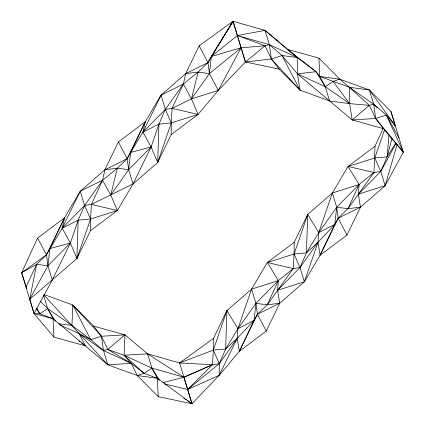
<?xml version="1.0" encoding="UTF-8"?>
<svg xmlns="http://www.w3.org/2000/svg" width="425" height="425" viewBox="0 0 425 425"><rect width="100%" height="100%" fill="white"/><g stroke="black" fill="none" stroke-linecap="round" stroke-linejoin="round"><path stroke-width="0.64" d="M44.157 295.237L79.135 333.609L85.197 345.807L53.922 337.099L34.042 313.544L21.664 272.738L36.672 264.286L46.484 254.793L62.188 228.225L84.586 205.509L91.402 204.43L133.02 183.961L157.68 162.493L171.137 134.667L171.27 122.91L172.072 108.359L183.356 84.044L185.725 73.621L199.166 45.82L233.038 21.271L265.041 30.398L297.203 57.508L316.014 71.703L319.786 76.489L325.247 86.679L329.582 100.948L352.187 119.951L383.472 128.685L403.341 152.203L385.119 185.72L360.458 207.193L338.167 218.222L334.783 224.437L320.078 255.239L304.374 281.796L279.714 303.269L257.433 314.245L254.076 320.386L239.323 351.332L219.146 375.339L191.978 403.75L158.222 396.652L137.339 375.583L131.282 363.375L124.084 355.252L107.812 349.414L103.472 350.545L79.135 333.609L59.867 324.886M171.137 134.667L198.066 114.431L218.248 90.419L245.422 62.034L233.038 21.271L211.347 56.488L207.952 62.602L198.151 72.085L183.356 84.044L161.032 95.131L142.933 132.148L130.587 152.495L127.203 158.743L117.374 168.204L102.558 180.237L84.586 205.509L78.157 220.171L70.375 243.015L52.275 280.038L34.042 313.517L29.707 299.269L76.936 258.565L90.408 230.727L90.552 219.002L91.402 204.43L102.558 180.237L104.911 169.777L118.394 141.929L145.281 121.741L161.032 95.131L185.725 73.621L207.952 62.602L213.106 54.113M396.185 143.14L380.789 171.424L373.968 172.513L359.098 184.53L332.345 193.014L336.701 207.246L334.783 224.437L317.996 242.229L300.018 267.532L293.229 268.568L278.359 280.612L251.589 289.106L226.902 310.617L213.456 338.417L213.318 350.083L212.505 364.714L187.637 389.47L219.146 375.339L237.246 338.305L254.076 320.386L255.946 303.338L251.589 289.106L267.341 262.496L294.228 242.308L307.711 214.46L332.345 193.014L348.064 166.441L375.02 146.173L383.26 128.207M219.146 375.339L219.295 363.667L225.659 348.962L237.931 328.706L255.946 303.338L278.359 280.612L267.341 262.496L294.089 254.023L306.436 252.848L317.996 242.229L318.75 232.587L332.345 193.014M294.228 242.308L294.089 254.023L293.229 268.568L267.261 304.805L257.433 314.245L239.323 351.332L237.246 338.305L237.931 328.706L251.589 289.106M375.02 146.173L373.968 172.513L348.017 208.664L338.167 218.222L320.078 255.239L317.996 242.229L304.374 281.796L277.615 290.27L279.714 303.269L266.252 331.096L239.323 351.332M241.081 47.754L209.451 73.642L198.151 72.085L191.473 98.908L209.451 73.642L211.347 56.488L241.081 47.754L218.248 90.419L191.473 98.908L172.072 108.359L165.341 109.411L142.933 132.148L145.281 121.741L127.203 158.743L104.911 169.777L80.277 191.218L64.563 217.797L62.188 228.225L70.375 243.015L76.936 258.565L78.157 220.171L90.552 219.002L117.316 210.518L133.02 183.961L151.103 146.944L158.934 124.1L165.341 109.411L183.356 84.044L191.473 98.908L198.066 114.431L171.27 122.91L158.934 124.1L142.933 132.148L151.103 146.944L157.68 162.493L171.27 122.91L165.341 109.411L161.032 95.131M157.68 162.493L158.934 124.1M43.876 294.483L72.818 305.049L93.697 326.113L124.966 334.836L124.084 355.252L147.576 353.828L179.578 362.961L213.318 350.083L225.659 348.962L226.902 310.617L237.931 328.706L254.076 320.386M306.436 252.848L307.711 214.46L318.75 232.587L306.436 252.848L300.018 267.532L277.615 290.27L278.359 280.612L267.261 304.805L255.946 303.338L257.433 314.245L266.252 331.096M53.922 337.099L53.056 318.702L34.042 313.544L39.812 313.788L53.056 318.702L107.807 364.809L131.282 363.375L107.812 349.414L101.495 336.255L72.818 305.049L71.942 325.47L90.78 339.687L103.472 350.545L131.282 363.375L144.112 373.362L157.362 378.266L191.978 403.739L179.578 362.961L213.456 338.417M320.078 255.239L346.981 235.036L360.458 207.193L358.349 194.214L380.789 171.424L387.159 156.841L389.024 134.47M145.281 121.741L130.587 152.495L128.695 169.655L133.02 183.961M64.563 217.797L46.484 254.793L21.664 272.738L37.602 238.064L64.563 217.797L49.852 248.577L47.924 265.774L29.707 299.269L30.457 300.363M29.707 299.269L36.672 264.286L47.924 265.774L70.375 243.015L49.852 248.577M130.587 152.495L151.103 146.944L128.695 169.655L117.374 168.204L110.728 194.995L117.316 210.518L90.408 230.727M397.157 144.314L385.119 185.72L358.349 194.214L359.098 184.53L348.064 166.441L374.808 157.978L387.159 156.841L391.972 138.428M76.936 258.565L90.552 219.002L84.586 205.509L80.277 191.218L102.558 180.237L110.728 194.995L128.695 169.655L127.203 158.743L118.394 141.929M226.902 310.617L213.318 350.083L219.295 363.667L187.637 389.47M307.711 214.46L294.089 254.023L300.018 267.532L304.374 281.796M384.705 129.434L374.808 157.978L380.789 171.424L385.119 185.72M346.981 235.036L338.167 218.222L336.701 207.246L348.017 208.664L359.098 184.53L336.701 207.246L318.75 232.587L334.783 224.437M25.999 287.034L36.672 264.286M80.277 191.218L62.188 228.225L78.157 220.171M213.791 52.976L216.883 47.882M217.568 46.745L233.038 21.271L245.411 62.018L279.167 69.11L300.05 90.174L329.582 100.948L349.584 103.631L369.33 105.358L373.665 104.226L386.368 115.085L395.287 125.699L390.963 111.462L369.357 89.967L339.798 79.188L319.786 76.489L318.782 75.645M233.038 21.271L211.347 56.488L237.368 35.53L265.041 30.398L297.203 57.508L297.436 73.838L300.05 90.174L271.352 58.942L264.972 45.773L237.368 35.519L269.354 44.652L297.203 57.508L282.078 55.542L271.352 58.942L245.411 62.018L264.972 45.773L269.354 44.652L282.078 55.542L297.436 73.838L329.582 100.948M387.159 156.841L395.877 142.949M225.659 348.962L237.246 338.305L219.295 363.667L212.505 364.714L179.594 362.987M352.187 119.951L369.33 105.358L349.339 87.274L339.798 79.188L318.925 58.124L287.656 49.417L316.014 71.703L325.247 86.679L349.584 103.631L352.187 119.951L375.663 118.511L386.368 115.085L399.017 137.955L403.341 152.203L375.663 118.511L369.33 105.358M107.812 349.414L124.966 334.836L147.576 353.828L183.919 377.235L191.978 403.739L187.584 400.796M339.798 79.188L333.046 81.425L325.247 86.679L297.436 73.838L316.014 71.703M124.966 334.836L101.495 336.255L90.78 339.687L79.135 333.609L107.807 364.809L137.339 375.583L144.112 373.362L151.927 368.108L183.919 377.235L212.505 364.714L183.919 377.23L163.11 382.643M36.444 308.954L39.812 313.788L47.621 308.55L71.942 325.47L58.82 323.776M104.911 169.777L117.374 168.204M185.725 73.621L198.151 72.085M267.261 304.805L279.714 303.269M348.017 208.664L360.458 207.193M241.124 47.797L264.972 45.773M393.879 124.297L395.287 125.699L369.357 89.967L349.339 87.274L319.786 76.489L318.925 58.124M137.339 375.583L157.362 378.266L158.132 379.243M172.072 108.359L198.066 114.431M348.064 166.441L373.968 172.513M267.341 262.496L293.229 268.568M91.402 204.43L117.316 210.518M164.438 383.908L187.611 389.47M183.738 398.22L185.932 399.691M79.013 340.946L80.043 341.758M81.589 342.975L85.197 345.807M144.112 373.362L124.084 355.252L151.927 368.108L159.497 380.354M377.427 107.961L373.665 104.226L349.339 87.274L349.584 103.631L333.046 81.425M40.099 301.065L47.621 308.55L55.484 321.3M279.167 69.11L271.352 58.942L269.354 44.652L265.041 30.398M93.697 326.113L101.495 336.255L103.472 350.545L107.807 364.809M383.472 128.685L375.663 118.511L373.665 104.226L369.357 89.967M53.056 318.702L47.621 308.55L43.637 295.502M37.602 238.064L46.484 254.793L47.924 265.774L52.275 280.038M199.166 45.82L207.952 62.602L209.451 73.642L218.248 90.419M282.078 55.542L300.05 90.174M72.818 305.049L90.78 339.687M26.594 288.203L21.659 272.792M36.81 307.971L39.812 313.788M386.368 115.085L403.341 152.203M390.947 111.446L399.011 137.944M147.576 353.828L151.927 368.108L157.362 378.266L158.222 396.652"/></g></svg>
